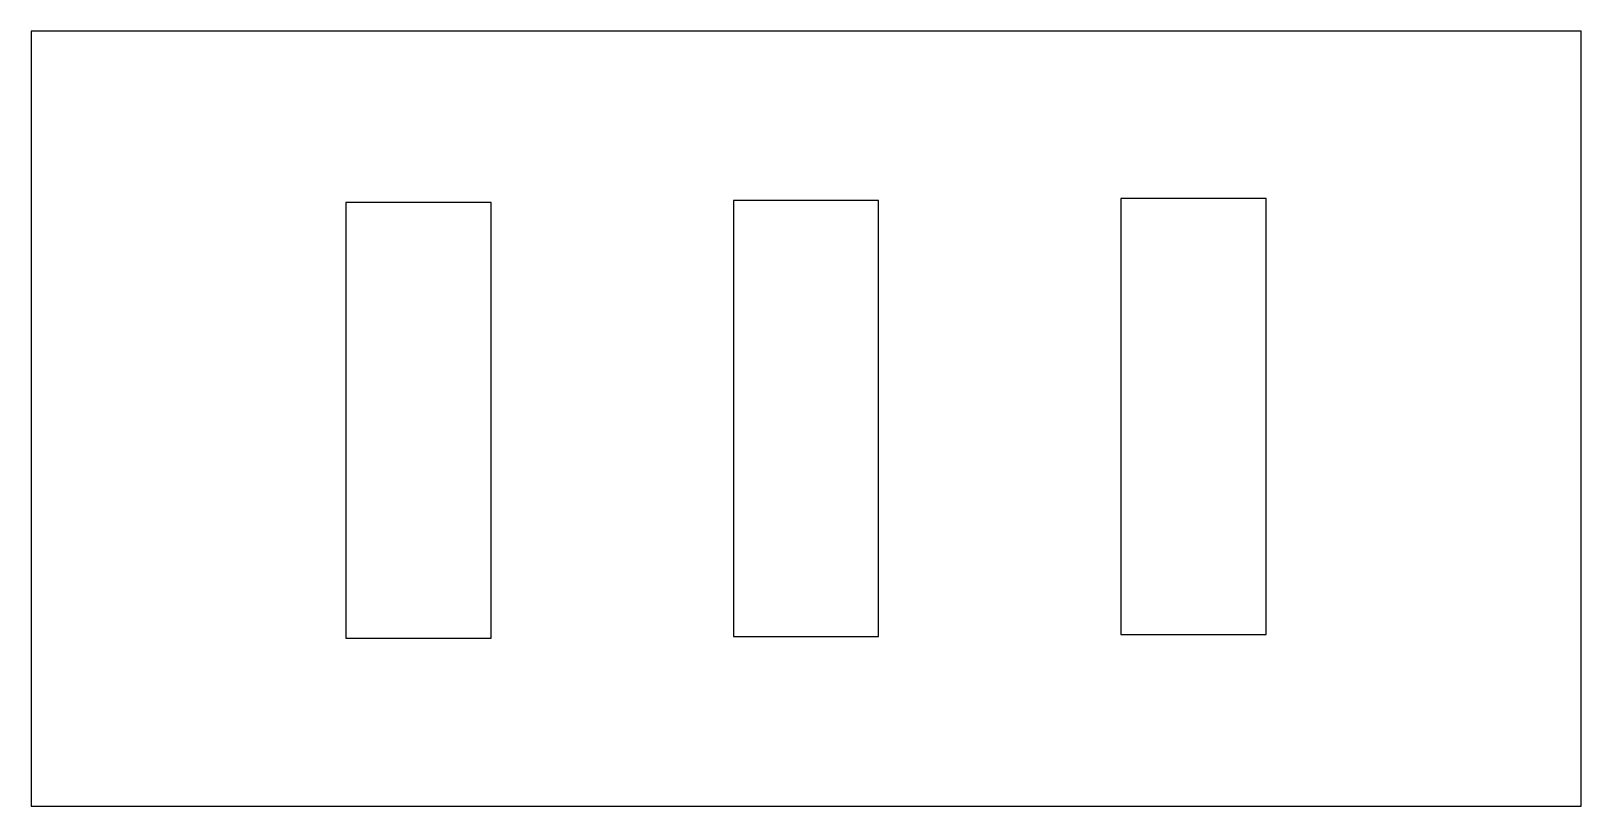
# Model space of a CAD drawing. Header units: millimetres. Extents: x -54 to 266, y 78 to 238.
import ezdxf

# ---------------------------------------------------------------- set-up
doc = ezdxf.new("R2010")
doc.units = ezdxf.units.MM

msp = doc.modelspace()

# ---------------------------------------------------------------- linework, layer by layer
at = {"color": 7, "linetype": 'Continuous', "lineweight": 25}
for p, q in [((-54.46, 237.82), (-54.46, 77.82)), ((265.54, 237.82), (-54.46, 237.82)), ((265.54, 77.82), (265.54, 237.82)), ((40.54, 202.44), (10.54, 202.44)), ((10.54, 202.44), (10.54, 112.44)), ((40.54, 112.44), (40.54, 202.44)), ((90.54, 202.82), (90.54, 112.82)), ((120.54, 202.82), (90.54, 202.82)), ((120.54, 112.82), (120.54, 202.82)), ((170.54, 203.21), (170.54, 113.21)), ((200.54, 203.21), (170.54, 203.21)), ((200.54, 113.21), (200.54, 203.21)), ((10.54, 112.44), (40.54, 112.44)), ((90.54, 112.82), (120.54, 112.82)), ((170.54, 113.21), (200.54, 113.21)), ((-54.46, 77.82), (265.54, 77.82))]:
    msp.add_line(p, q, dxfattribs=at)

doc.saveas('drawing.dxf')
